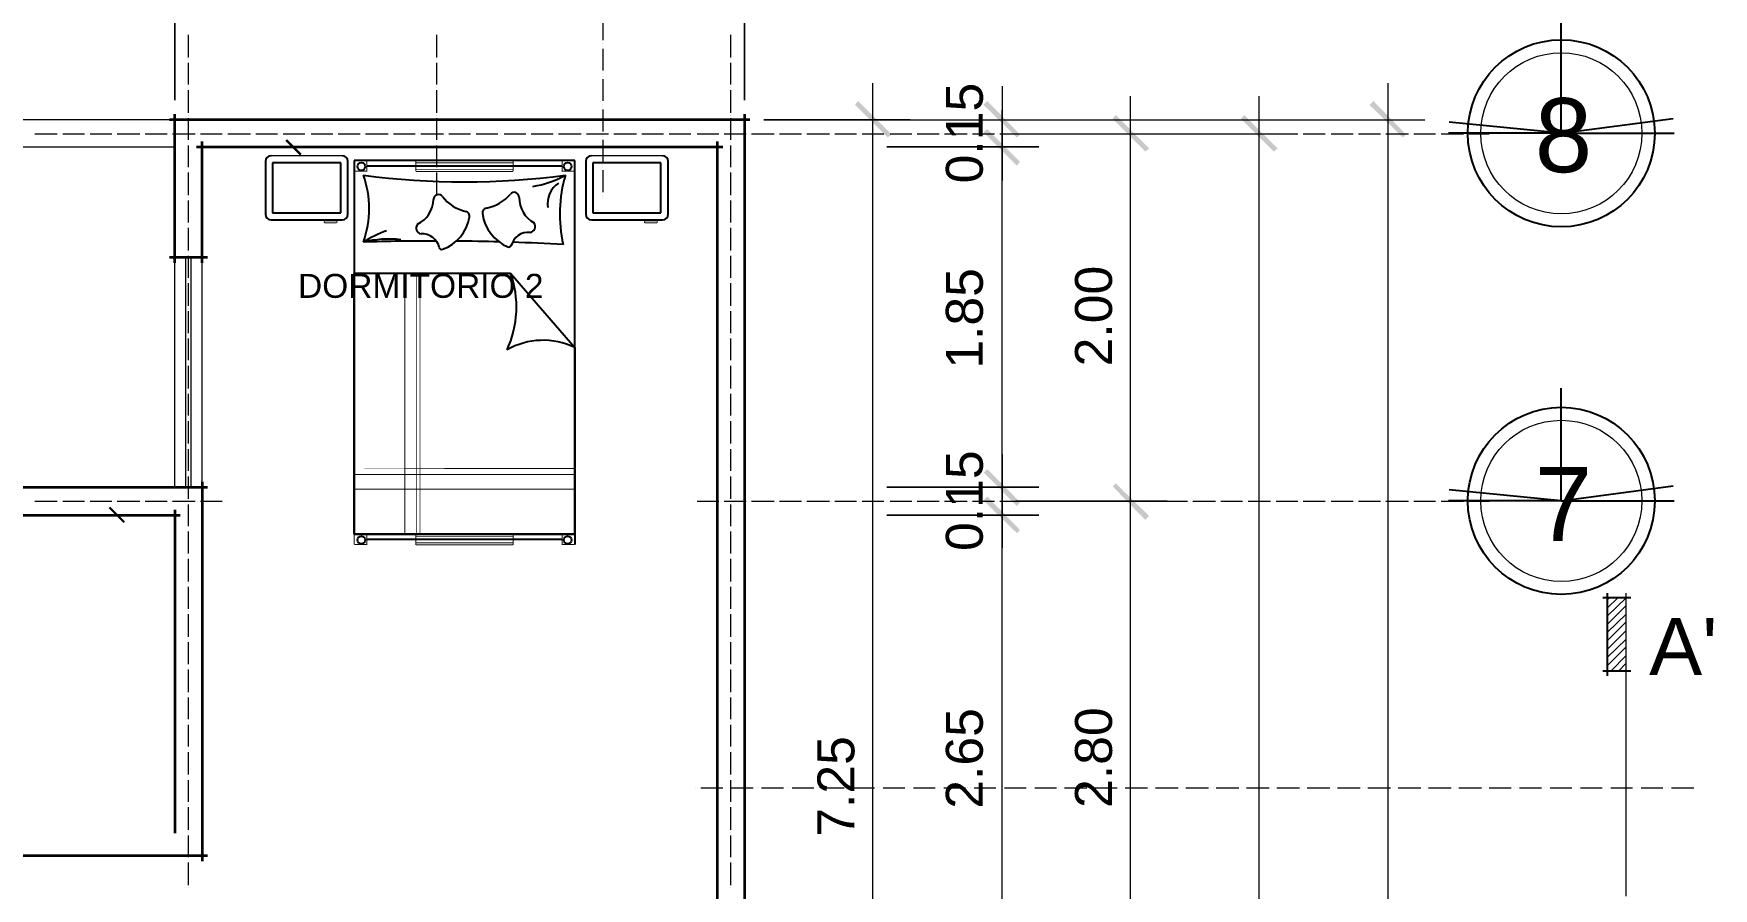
# Model space of a CAD drawing. Header units: millimetres. Extents: x 242 to 289.1, y 51.6 to 80.3.
# Drawn here: x 279.97 to 289.11, y 69.96 to 74.61 of the extents above; entities that cross this region are included whole.
import ezdxf

# ---------------------------------------------------------------- set-up
doc = ezdxf.new("R2010")
doc.units = ezdxf.units.MM
doc.linetypes.add('ACAD_ISO02W100', pattern=[15, 12, -3])
for name, color, linetype in [('FUR', 7, 'Continuous'), ('PDF_0', 7, 'Continuous'), ('PDF_Acabados', 7, 'Continuous'), ('PDF_Arquitectura', 7, 'Continuous'), ('PDF_Ejes', 7, 'Continuous'), ('PDF_Muros', 7, 'Continuous'), ('PDF_Text', 7, 'Continuous'), ('PDF_Ventanas', 4, 'Continuous')]:
    doc.layers.add(name, color=color, linetype=linetype)
doc.styles.add('PDF ArialMT', font='arial.ttf')

msp = doc.modelspace()

# ---------------------------------------------------------------- hatches: boundary and pattern name
at = {"layer": 'PDF_0', "transparency": 33554559}
for points in [[(284.62, 74.0412), (284.6411, 74.0581), (284.4591, 74.2401), (284.4422, 74.219)], [(285.1619, 74.2401), (285.1407, 74.219), (285.3227, 74.0412), (285.3397, 74.0581)], [(287.4225, 74.0412), (287.4394, 74.0581), (287.2616, 74.2401), (287.2405, 74.219)], [(286.0212, 73.965), (286.0424, 73.9819), (285.8604, 74.1639), (285.8434, 74.1428)], [(286.7198, 73.965), (286.7409, 73.9819), (286.5589, 74.1639), (286.5419, 74.1428)], [(281.4237, 73.9438), (281.4322, 73.9523), (281.3518, 74.0327), (281.3433, 74.0242)], [(285.1407, 74.0708), (285.3227, 73.8888), (285.3397, 73.9099), (285.1619, 74.0877)], [(285.3397, 72.0599), (285.1619, 72.2377), (285.1407, 72.2208), (285.3227, 72.0388)], [(286.0424, 71.9837), (285.8604, 72.1615), (285.8434, 72.1446), (286.0212, 71.9626)], [(280.4627, 71.9456), (280.4712, 71.9541), (280.3908, 72.0345), (280.3823, 72.0261)], [(285.1407, 72.0684), (285.3227, 71.8906), (285.3397, 71.9075), (285.1619, 72.0896)]]:
    msp.add_hatch(color=256, dxfattribs=at).paths.add_polyline_path(points)

# ---------------------------------------------------------------- linework, layer by layer
for p, q in [((288.284, 74.0644), (288.284, 74.678)), ((288.284, 74.0644), (287.6735, 74.1253)), ((288.284, 74.0644), (288.8922, 74.1454)), ((288.284, 74.0644), (287.6704, 74.0644)), ((288.284, 74.0644), (288.8976, 74.0644)), ((288.284, 72.0663), (288.284, 72.6798)), ((288.284, 72.0663), (287.6735, 72.1271)), ((288.284, 72.0663), (288.8922, 72.1472)), ((288.284, 72.0663), (287.6704, 72.0663)), ((288.284, 72.0663), (288.8976, 72.0663))]:
    msp.add_line(p, q)
at = {"linetype": 'ACAD_ISO02W100', "lineweight": 13, "ltscale": 0.13}
for p, q in [((281.653, 73.9418), (281.2653, 73.9418)), ((283.3954, 73.9418), (283.0077, 73.9418))]:
    msp.add_line(p, q, dxfattribs=at)
for centre in [(288.284, 74.0644), (288.284, 72.0663)]:
    msp.add_circle(centre, 0.5085)
at = {"layer": 'FUR'}
for p, q in [((281.2353, 73.9118), (281.2353, 73.6241)), ((281.6442, 73.903), (281.2741, 73.903)), ((281.2741, 73.903), (281.2741, 73.6329)), ((281.6442, 73.6329), (281.6442, 73.903)), ((281.683, 73.6241), (281.683, 73.9118)), ((282.9177, 73.9159), (281.7177, 73.9159)), ((281.7177, 73.9159), (281.7177, 71.8859)), ((281.7177, 73.8859), (281.7177, 73.2607)), ((282.8494, 73.8859), (281.786, 73.8859)), ((282.8494, 73.8859), (281.786, 73.8859)), ((282.9177, 71.8859), (282.9177, 73.9159)), ((282.9177, 72.8994), (282.9177, 73.8859)), ((282.9777, 73.9118), (282.9777, 73.6241)), ((283.3866, 73.903), (283.0165, 73.903)), ((283.0165, 73.903), (283.0165, 73.6329)), ((283.3866, 73.6329), (283.3866, 73.903)), ((283.4254, 73.6241), (283.4254, 73.9118)), ((281.2653, 73.5941), (281.653, 73.5941)), ((281.2741, 73.6329), (281.6442, 73.6329)), ((283.0077, 73.5941), (283.3954, 73.5941)), ((283.0165, 73.6329), (283.3866, 73.6329)), ((281.7177, 73.3042), (282.5686, 73.3042)), ((281.7177, 71.8859), (281.7177, 73.3042)), ((282.5686, 73.3042), (282.9177, 72.8994)), ((282.9177, 72.8994), (282.9177, 71.8292)), ((282.9177, 71.8859), (281.7177, 71.8859)), ((281.7177, 71.8859), (282.9177, 71.8859)), ((282.8494, 71.8559), (281.786, 71.8559))]:
    msp.add_line(p, q, dxfattribs=at)
at = {"layer": 'FUR', "const_width": 0.005}
for points in [[(281.7177, 73.8592), (281.786, 73.8592), (281.786, 73.9159)], [(282.0531, 73.9159), (282.0531, 73.8569)], [(282.0531, 73.9036), (282.5823, 73.9036)], [(282.0531, 73.8685), (282.5823, 73.8685)], [(282.0531, 73.8569), (282.5823, 73.8569)], [(282.5823, 73.9159), (282.5823, 73.8569)], [(282.9177, 73.8592), (282.8494, 73.8592), (282.8494, 73.9159)], [(281.9926, 71.8859), (281.9926, 73.3042)], [(282.0557, 71.8859), (282.0557, 73.3042)], [(282.0756, 71.8859), (282.0756, 73.3042)], [(281.7177, 72.2095), (282.9177, 72.2095)], [(281.7177, 72.1297), (282.9177, 72.1297)], [(281.7177, 71.8292), (281.7177, 71.8859)], [(281.7177, 71.8292), (281.786, 71.8292), (281.786, 71.8859)], [(282.0531, 71.8859), (282.0531, 71.8269)], [(282.0531, 71.8736), (282.5823, 71.8736)], [(282.0531, 71.8385), (282.5823, 71.8385)], [(282.0531, 71.8269), (282.5823, 71.8269)], [(282.5823, 71.8859), (282.5823, 71.8269)], [(282.9177, 71.8292), (282.8494, 71.8292), (282.8494, 71.8859)]]:
    msp.add_lwpolyline(points, dxfattribs=at)
for points in [[(281.5544, 73.5832), (281.5544, 73.5829, 0.414214), (281.56, 73.5773), (281.6189, 73.5773, 0.414214), (281.6245, 73.5829), (281.6245, 73.5832, 0.414214), (281.6189, 73.5888), (281.56, 73.5888, 0.414214)], [(283.2968, 73.5832), (283.2968, 73.5829, 0.414214), (283.3024, 73.5773), (283.3613, 73.5773, 0.414214), (283.3669, 73.5829), (283.3669, 73.5832, 0.414214), (283.3613, 73.5888), (283.3024, 73.5888, 0.414214)]]:
    msp.add_lwpolyline(points, format="xyb", close=True, dxfattribs=at)
msp.add_lwpolyline([(281.7177, 72.2427), (282.9177, 72.2427)], close=True, dxfattribs=at)
at = {"layer": 'FUR'}
for centre in [(281.7567, 73.8838), (282.8787, 73.8838), (281.7567, 71.8538), (282.8787, 71.8538)]:
    msp.add_circle(centre, 0.0211, dxfattribs=at)
for centre, radius, start, end in [((281.2653, 73.9118), 0.03, 90, 180), ((281.653, 73.9118), 0.03, 0, 90), ((283.0077, 73.9118), 0.03, 90, 180), ((283.3954, 73.9118), 0.03, 0, 90), ((282.3171, 77.9407), 4.1401, 262.37528, 277.62472), ((281.2616, 73.6553), 0.5378, 340.2291, 19.7709), ((282.6083, 74.2952), 0.5257, 278.82069, 299.40249), ((283.5891, 73.626), 0.7529, 163.70708, 192.6946), ((282.588, 73.7164), 0.0272, 359.50636, 139.74781), ((282.9049, 73.6822), 0.1349, 124.26458, 189.27828), ((281.9915, 73.711), 0.1581, 296.75879, 357.94904), ((282.1767, 73.7043), 0.0272, 37.70759, 177.94904), ((282.3768, 73.8591), 0.2259, 217.70759, 256.71295), ((282.4421, 73.6309), 0.0275, 100.74244, 186.81822), ((282.3949, 73.8799), 0.2259, 280.74244, 319.74781), ((282.7733, 73.7148), 0.1581, 179.50636, 240.69661), ((281.2653, 73.6241), 0.03, 180, 270), ((281.653, 73.6241), 0.03, 270, 0), ((282.0864, 73.5489), 0.0316, 138.74994, 261.50157), ((282.1177, 73.6514), 0.2322, 290.47632, 349.21702), ((282.3186, 73.6125), 0.0275, 350.63717, 76.71295), ((282.6446, 73.6609), 0.2322, 188.23838, 246.97907), ((282.6712, 73.5571), 0.0316, 275.95383, 38.70546), ((283.0077, 73.6241), 0.03, 180, 270), ((283.3954, 73.6241), 0.03, 270, 0), ((282.1741, 72.7996), 0.7868, 110.86026, 121.0975), ((281.9078, 72.8701), 0.6193, 84.15125, 103.06737), ((282.1531, 60.0613), 13.4176, 89.95277, 91.64586), ((282.0869, 73.4215), 0.0963, 12.85998, 93.04786), ((282.1531, 60.0613), 13.4176, 89.95277, 89.95965), ((282.1531, 60.0613), 13.4176, 88.49099, 89.49043), ((282.6651, 73.4298), 0.0963, 84.40754, 164.59541), ((282.1531, 60.0613), 13.4176, 87.00333, 88.18284), ((282.1938, 73.4464), 0.0135, 194.97071, 292.20006), ((282.5594, 73.4595), 0.0135, 245.25534, 342.48469), ((282.0469, 73.1196), 0.5535, 335.1024, 19.49132), ((282.7453, 72.5466), 0.3926, 63.96233, 120.01737)]:
    msp.add_arc(centre, radius, start, end, dxfattribs=at)
at = {"layer": 'PDF_Acabados', "lineweight": 25}
for points in [[(288.5359, 71.1159), (288.5359, 71.5646)], [(288.6629, 71.5392), (288.5105, 71.5392)], [(288.6629, 71.1413), (288.5105, 71.1413)]]:
    msp.add_lwpolyline(points, dxfattribs=at)
at = {"layer": 'PDF_Acabados', "color": 8, "lineweight": 5, "true_color": 0x808080}
msp.add_lwpolyline([(288.6375, 69.9178), (288.6375, 71.5646)], dxfattribs=at)
at = {"layer": 'PDF_Acabados', "lineweight": 9}
for points in [[(288.6375, 71.5392), (288.5359, 71.4418)], [(288.5909, 71.5392), (288.5359, 71.4842)], [(288.5486, 71.5392), (288.5359, 71.5307)], [(288.6375, 71.4969), (288.5359, 71.3953)], [(288.6375, 71.4503), (288.5359, 71.3529)], [(288.6375, 71.408), (288.5359, 71.3064)], [(288.6375, 71.3614), (288.5359, 71.2598)], [(288.6375, 71.3148), (288.5359, 71.2175)], [(288.6375, 71.2725), (288.5359, 71.1709)], [(288.6375, 71.2259), (288.5528, 71.1413)], [(288.6375, 71.1836), (288.5952, 71.1413)]]:
    msp.add_lwpolyline(points, dxfattribs=at)
at = {"layer": 'PDF_Arquitectura', "color": 250, "lineweight": 18, "true_color": 0x404040}
for points in [[(283.841, 75.0403), (283.841, 74.2444), (283.841, 77.8089)], [(284.5395, 66.6877), (284.5395, 74.3375)], [(285.2423, 74.3206), (285.2423, 74.1385), (285.2423, 73.9904), (285.2423, 73.8083)], [(287.3421, 57.9414), (287.3421, 74.3375)], [(285.9408, 71.8652), (285.9408, 74.2655)], [(284.7427, 74.1385), (283.9469, 74.1385), (287.541, 74.1385)], [(284.6157, 74.1385), (285.4413, 74.1385)], [(285.2423, 71.9372), (285.2423, 74.1893)], [(285.3143, 74.0623), (286.1398, 74.0623)], [(280.9962, 73.9904), (281.4872, 73.9904)], [(285.2423, 72.3182), (285.2423, 72.1404), (285.2423, 71.988), (285.2423, 71.8101)], [(285.9408, 69.0627), (285.9408, 72.2631)], [(285.2423, 69.1389), (285.2423, 72.1869)], [(280.666, 71.988), (280.3273, 71.988)]]:
    msp.add_lwpolyline(points, dxfattribs=at)
for points in [[(280.7422, 75.0403), (280.7422, 74.2444)], [(285.4413, 73.9904), (284.6157, 73.9904)], [(285.4413, 72.1404), (284.6157, 72.1404)], [(286.1398, 72.0642), (285.3143, 72.0642)], [(285.4413, 71.988), (284.6157, 71.988)]]:
    msp.add_lwpolyline(points, close=True, dxfattribs=at)
at = {"layer": 'PDF_Arquitectura', "lineweight": 5}
for points in [[(283.0705, 74.6889), (283.0705, 74.5703)], [(283.0705, 74.5534), (283.0705, 74.5534)], [(283.0705, 74.5365), (283.0705, 74.5365)], [(283.0705, 74.5238), (283.0705, 74.4052)], [(283.0705, 74.3883), (283.0705, 74.3883)], [(283.0705, 74.3756), (283.0705, 74.3756)], [(283.0705, 74.3587), (283.0705, 74.2401)], [(283.0705, 74.2232), (283.0705, 74.2232)], [(283.0705, 74.2105), (283.0705, 74.2105)], [(283.0705, 74.1936), (283.0705, 74.075)], [(283.0705, 74.0581), (283.0705, 74.0581)], [(283.0705, 74.0454), (283.0705, 74.0454)], [(283.0705, 74.0285), (283.0705, 73.9099)], [(283.0705, 73.893), (283.0705, 73.893)], [(283.0705, 73.8803), (283.0705, 73.8803)], [(283.0705, 73.8634), (283.0705, 73.7448)], [(283.0705, 73.7279), (283.0705, 73.7279)], [(283.0705, 73.7152), (283.0705, 73.7152)], [(283.5743, 70.5063), (283.5743, 70.5063)], [(283.587, 70.5063), (283.587, 70.5063)], [(283.6039, 70.5063), (283.7225, 70.5063)], [(283.7394, 70.5063), (283.7394, 70.5063)], [(283.7521, 70.5063), (283.7521, 70.5063)], [(283.7691, 70.5063), (283.8876, 70.5063)], [(283.9045, 70.5063), (283.9045, 70.5063)], [(283.9172, 70.5063), (283.9172, 70.5063)], [(283.9342, 70.5063), (284.0527, 70.5063)], [(284.0696, 70.5063), (284.0696, 70.5063)], [(284.0823, 70.5063), (284.0823, 70.5063)], [(284.0993, 70.5063), (284.2178, 70.5063)], [(284.2347, 70.5063), (284.2347, 70.5063)], [(284.2474, 70.5063), (284.2474, 70.5063)], [(284.2644, 70.5063), (284.3829, 70.5063)], [(284.3998, 70.5063), (284.3998, 70.5063)], [(284.4125, 70.5063), (284.4125, 70.5063)], [(284.4295, 70.5063), (284.548, 70.5063)], [(284.5649, 70.5063), (284.5649, 70.5063)], [(284.5776, 70.5063), (284.5776, 70.5063)], [(284.5946, 70.5063), (284.7131, 70.5063)], [(284.73, 70.5063), (284.73, 70.5063)], [(284.7427, 70.5063), (284.7427, 70.5063)], [(284.7597, 70.5063), (284.8782, 70.5063)], [(284.8951, 70.5063), (284.8951, 70.5063)], [(284.9078, 70.5063), (284.9078, 70.5063)], [(284.9248, 70.5063), (285.0433, 70.5063)], [(285.056, 70.5063), (285.056, 70.5063)], [(285.0729, 70.5063), (285.0729, 70.5063)], [(285.0899, 70.5063), (285.2084, 70.5063)], [(285.2211, 70.5063), (285.2211, 70.5063)], [(285.2381, 70.5063), (285.2381, 70.5063)], [(285.255, 70.5063), (285.3735, 70.5063)], [(285.3862, 70.5063), (285.3862, 70.5063)], [(285.4032, 70.5063), (285.4032, 70.5063)], [(285.4201, 70.5063), (285.5386, 70.5063)], [(285.5513, 70.5063), (285.5513, 70.5063)], [(285.5683, 70.5063), (285.5683, 70.5063)], [(285.581, 70.5063), (285.7037, 70.5063)], [(285.7164, 70.5063), (285.7164, 70.5063)], [(285.7334, 70.5063), (285.7334, 70.5063)], [(285.7461, 70.5063), (285.8688, 70.5063)], [(285.8815, 70.5063), (285.8815, 70.5063)], [(285.8985, 70.5063), (285.8985, 70.5063)], [(285.9112, 70.5063), (286.0339, 70.5063)], [(286.0466, 70.5063), (286.0466, 70.5063)], [(286.0636, 70.5063), (286.0636, 70.5063)], [(286.0763, 70.5063), (286.199, 70.5063)], [(286.2117, 70.5063), (286.2117, 70.5063)], [(286.2287, 70.5063), (286.2287, 70.5063)], [(286.2414, 70.5063), (286.3641, 70.5063)], [(286.3768, 70.5063), (286.3768, 70.5063)], [(286.3938, 70.5063), (286.3938, 70.5063)], [(286.4065, 70.5063), (286.5292, 70.5063)], [(286.5419, 70.5063), (286.5419, 70.5063)], [(286.5589, 70.5063), (286.5589, 70.5063)], [(286.5716, 70.5063), (286.6944, 70.5063)], [(286.7071, 70.5063), (286.7071, 70.5063)], [(286.724, 70.5063), (286.724, 70.5063)], [(286.7367, 70.5063), (286.8595, 70.5063)], [(286.8722, 70.5063), (286.8722, 70.5063)], [(286.8891, 70.5063), (286.8891, 70.5063)], [(286.9018, 70.5063), (287.0246, 70.5063)], [(287.0373, 70.5063), (287.0373, 70.5063)], [(287.0542, 70.5063), (287.0542, 70.5063)], [(287.0669, 70.5063), (287.1897, 70.5063)], [(287.2024, 70.5063), (287.2024, 70.5063)], [(287.2193, 70.5063), (287.2193, 70.5063)], [(287.232, 70.5063), (287.3548, 70.5063)], [(287.3675, 70.5063), (287.3675, 70.5063)], [(287.3844, 70.5063), (287.3844, 70.5063)], [(287.3971, 70.5063), (287.5199, 70.5063)], [(287.5326, 70.5063), (287.5326, 70.5063)], [(287.5495, 70.5063), (287.5495, 70.5063)], [(287.5622, 70.5063), (287.685, 70.5063)], [(287.6977, 70.5063), (287.6977, 70.5063)], [(287.7146, 70.5063), (287.7146, 70.5063)], [(287.7273, 70.5063), (287.8501, 70.5063)], [(287.8628, 70.5063), (287.8628, 70.5063)], [(287.8797, 70.5063), (287.8797, 70.5063)], [(287.8924, 70.5063), (288.0109, 70.5063)], [(288.0279, 70.5063), (288.0279, 70.5063)], [(288.0448, 70.5063), (288.0448, 70.5063)], [(288.0575, 70.5063), (288.1761, 70.5063)], [(288.193, 70.5063), (288.193, 70.5063)], [(288.2099, 70.5063), (288.2099, 70.5063)], [(288.2226, 70.5063), (288.3412, 70.5063)], [(288.3581, 70.5063), (288.3581, 70.5063)], [(288.375, 70.5063), (288.375, 70.5063)], [(288.3877, 70.5063), (288.5063, 70.5063)], [(288.5232, 70.5063), (288.5232, 70.5063)], [(288.5401, 70.5063), (288.5401, 70.5063)], [(288.5528, 70.5063), (288.6714, 70.5063)], [(288.6883, 70.5063), (288.6883, 70.5063)], [(288.701, 70.5063), (288.701, 70.5063)], [(288.7179, 70.5063), (288.8365, 70.5063)], [(288.8534, 70.5063), (288.8534, 70.5063)], [(288.8661, 70.5063), (288.8661, 70.5063)], [(288.883, 70.5063), (289.0058, 70.5063)]]:
    msp.add_lwpolyline(points, dxfattribs=at)
at = {"layer": 'PDF_Ejes', "lineweight": 9}
for points in [[(280.8141, 74.6), (280.8141, 74.4772)], [(282.1646, 74.6), (282.1646, 74.4772)], [(283.7648, 74.6), (283.7648, 74.4772)], [(280.8141, 74.4645), (280.8141, 74.4645)], [(280.8141, 74.4476), (280.8141, 74.329)], [(282.1646, 74.4645), (282.1646, 74.4645)], [(282.1646, 74.4476), (282.1646, 74.329)], [(283.7648, 74.4645), (283.7648, 74.4645)], [(283.7648, 74.4476), (283.7648, 74.329)], [(280.8141, 74.3121), (280.8141, 74.3121)], [(280.8141, 74.2994), (280.8141, 74.1766)], [(282.1646, 74.3121), (282.1646, 74.3121)], [(282.1646, 74.2994), (282.1646, 74.1766)], [(283.7648, 74.3121), (283.7648, 74.3121)], [(283.7648, 74.2994), (283.7648, 74.1766)], [(280.8141, 74.1639), (280.8141, 74.1639)], [(280.8141, 74.147), (280.8141, 74.0285)], [(282.1646, 74.1639), (282.1646, 74.1639)], [(282.1646, 74.147), (282.1646, 74.0285)], [(283.7648, 74.1639), (283.7648, 74.1639)], [(283.7648, 74.147), (283.7648, 74.0285)], [(279.9801, 74.0623), (280.1029, 74.0623)], [(280.1156, 74.0623), (280.1156, 74.0623)], [(280.1325, 74.0623), (280.2511, 74.0623)], [(280.268, 74.0623), (280.268, 74.0623)], [(280.2807, 74.0623), (280.3992, 74.0623)], [(280.4162, 74.0623), (280.4162, 74.0623)], [(280.4289, 74.0623), (280.5516, 74.0623)], [(280.5643, 74.0623), (280.5643, 74.0623)], [(280.5813, 74.0623), (280.6998, 74.0623)], [(280.7168, 74.0623), (280.7168, 74.0623)], [(280.7295, 74.0623), (280.8522, 74.0623)], [(280.8141, 74.0158), (280.8141, 74.0158)], [(280.8649, 74.0623), (280.8649, 74.0623)], [(280.8819, 74.0623), (281.0004, 74.0623)], [(281.0173, 74.0623), (281.0173, 74.0623)], [(281.03, 74.0623), (281.1528, 74.0623)], [(281.1655, 74.0623), (281.1655, 74.0623)], [(281.1824, 74.0623), (281.301, 74.0623)], [(281.3179, 74.0623), (281.3179, 74.0623)], [(281.3306, 74.0623), (281.4491, 74.0623)], [(281.4661, 74.0623), (281.4661, 74.0623)], [(281.483, 74.0623), (281.6015, 74.0623)], [(281.6142, 74.0623), (281.6142, 74.0623)], [(281.6312, 74.0623), (281.7497, 74.0623)], [(281.7666, 74.0623), (281.7666, 74.0623)], [(281.7793, 74.0623), (281.9021, 74.0623)], [(281.9148, 74.0623), (281.9148, 74.0623)], [(281.9317, 74.0623), (282.0503, 74.0623)], [(282.0672, 74.0623), (282.0672, 74.0623)], [(282.0799, 74.0623), (282.2027, 74.0623)], [(282.1646, 74.0158), (282.1646, 74.0158)], [(282.2154, 74.0623), (282.2154, 74.0623)], [(282.2323, 74.0623), (282.3509, 74.0623)], [(282.3678, 74.0623), (282.3678, 74.0623)], [(282.3805, 74.0623), (282.499, 74.0623)], [(282.516, 74.0623), (282.516, 74.0623)], [(282.5329, 74.0623), (282.6514, 74.0623)], [(282.6641, 74.0623), (282.6641, 74.0623)], [(282.6811, 74.0623), (282.7996, 74.0623)], [(282.8165, 74.0623), (282.8165, 74.0623)], [(282.8292, 74.0623), (282.952, 74.0623)], [(282.9647, 74.0623), (282.9647, 74.0623)], [(282.9816, 74.0623), (283.1002, 74.0623)], [(283.1171, 74.0623), (283.1171, 74.0623)], [(283.1298, 74.0623), (283.2526, 74.0623)], [(283.2653, 74.0623), (283.2653, 74.0623)], [(283.2822, 74.0623), (283.4007, 74.0623)], [(283.4177, 74.0623), (283.4177, 74.0623)], [(283.4304, 74.0623), (283.5489, 74.0623)], [(283.5658, 74.0623), (283.5658, 74.0623)], [(283.5828, 74.0623), (283.7013, 74.0623)], [(283.714, 74.0623), (283.714, 74.0623)], [(283.731, 74.0623), (283.8495, 74.0623)], [(283.7648, 74.0158), (283.7648, 74.0158)], [(283.8664, 74.0623), (283.8664, 74.0623)], [(283.8791, 74.0623), (284.0019, 74.0623)], [(284.0146, 74.0623), (284.0146, 74.0623)], [(284.0315, 74.0623), (284.1501, 74.0623)], [(284.167, 74.0623), (284.167, 74.0623)], [(284.1797, 74.0623), (284.3025, 74.0623)], [(284.3152, 74.0623), (284.3152, 74.0623)], [(284.3321, 74.0623), (284.4506, 74.0623)], [(284.4676, 74.0623), (284.4676, 74.0623)], [(284.4803, 74.0623), (284.5988, 74.0623)], [(284.6157, 74.0623), (284.6157, 74.0623)], [(284.6327, 74.0623), (284.7512, 74.0623)], [(284.7639, 74.0623), (284.7639, 74.0623)], [(284.7808, 74.0623), (284.8994, 74.0623)], [(284.9163, 74.0623), (284.9163, 74.0623)], [(284.929, 74.0623), (285.0518, 74.0623)], [(285.0645, 74.0623), (285.0645, 74.0623)], [(285.0814, 74.0623), (285.2, 74.0623)], [(285.2169, 74.0623), (285.2169, 74.0623)], [(285.2296, 74.0623), (285.3524, 74.0623)], [(285.3651, 74.0623), (285.3651, 74.0623)], [(285.382, 74.0623), (285.5005, 74.0623)], [(285.5175, 74.0623), (285.5175, 74.0623)], [(285.5302, 74.0623), (285.6529, 74.0623)], [(285.6656, 74.0623), (285.6656, 74.0623)], [(285.6826, 74.0623), (285.8011, 74.0623)], [(285.818, 74.0623), (285.818, 74.0623)], [(285.8307, 74.0623), (285.9493, 74.0623)], [(285.9662, 74.0623), (285.9662, 74.0623)], [(285.9789, 74.0623), (286.1017, 74.0623)], [(286.1144, 74.0623), (286.1144, 74.0623)], [(286.1313, 74.0623), (286.2498, 74.0623)], [(286.2668, 74.0623), (286.2668, 74.0623)], [(286.2795, 74.0623), (286.4022, 74.0623)], [(286.4149, 74.0623), (286.4149, 74.0623)], [(286.4319, 74.0623), (286.5504, 74.0623)], [(286.5673, 74.0623), (286.5673, 74.0623)], [(286.58, 74.0623), (286.7028, 74.0623)], [(286.7155, 74.0623), (286.7155, 74.0623)], [(286.7325, 74.0623), (286.851, 74.0623)], [(286.8679, 74.0623), (286.8679, 74.0623)], [(286.8806, 74.0623), (286.9992, 74.0623)], [(287.0161, 74.0623), (287.0161, 74.0623)], [(287.033, 74.0623), (287.1516, 74.0623)], [(287.1643, 74.0623), (287.1643, 74.0623)], [(287.1812, 74.0623), (287.2997, 74.0623)], [(287.3167, 74.0623), (287.3167, 74.0623)], [(287.3294, 74.0623), (287.4521, 74.0623)], [(287.4648, 74.0623), (287.4648, 74.0623)], [(287.4818, 74.0623), (287.6003, 74.0623)], [(287.6172, 74.0623), (287.6172, 74.0623)], [(287.6299, 74.0623), (287.7527, 74.0623)], [(287.7654, 74.0623), (287.7654, 74.0623)], [(287.7823, 74.0623), (287.8924, 74.0623)], [(280.8141, 73.9988), (280.8141, 73.8803)], [(282.1646, 73.9988), (282.1646, 73.8803)], [(283.7648, 73.9988), (283.7648, 73.8803)], [(280.8141, 73.8634), (280.8141, 73.8634)], [(280.8141, 73.8507), (280.8141, 73.7279)], [(282.1646, 73.8634), (282.1646, 73.8634)], [(282.1646, 73.8507), (282.1646, 73.7279)], [(283.7648, 73.8634), (283.7648, 73.8634)], [(283.7648, 73.8507), (283.7648, 73.7279)], [(280.8141, 73.7152), (280.8141, 73.7152)], [(280.8141, 73.6983), (280.8141, 73.5797)], [(282.1646, 73.7152), (282.1646, 73.7152)], [(283.7648, 73.7152), (283.7648, 73.7152)], [(283.7648, 73.6983), (283.7648, 73.5797)], [(280.8141, 73.5628), (280.8141, 73.5628)], [(283.7648, 73.5628), (283.7648, 73.5628)], [(280.8141, 73.5501), (280.8141, 73.4273)], [(283.7648, 73.5501), (283.7648, 73.4273)], [(280.8141, 73.4146), (280.8141, 73.4146)], [(280.8141, 73.3977), (280.8141, 73.2791)], [(283.7648, 73.4146), (283.7648, 73.4146)], [(283.7648, 73.3977), (283.7648, 73.2791)], [(280.8141, 73.2622), (280.8141, 73.2622)], [(280.8141, 73.2495), (280.8141, 73.1267)], [(283.7648, 73.2622), (283.7648, 73.2622)], [(283.7648, 73.2495), (283.7648, 73.1267)], [(280.8141, 73.114), (280.8141, 73.114)], [(283.7648, 73.114), (283.7648, 73.114)], [(280.8141, 73.0971), (280.8141, 72.9786)], [(283.7648, 73.0971), (283.7648, 72.9786)], [(280.8141, 72.9659), (280.8141, 72.9659)], [(280.8141, 72.9489), (280.8141, 72.8304)], [(283.7648, 72.9659), (283.7648, 72.9659)], [(283.7648, 72.9489), (283.7648, 72.8304)], [(280.8141, 72.8135), (280.8141, 72.8135)], [(280.8141, 72.8008), (280.8141, 72.678)], [(283.7648, 72.8135), (283.7648, 72.8135)], [(283.7648, 72.8008), (283.7648, 72.678)], [(280.8141, 72.6653), (280.8141, 72.6653)], [(280.8141, 72.6484), (280.8141, 72.5298)], [(283.7648, 72.6653), (283.7648, 72.6653)], [(283.7648, 72.6484), (283.7648, 72.5298)], [(280.8141, 72.5129), (280.8141, 72.5129)], [(280.8141, 72.5002), (280.8141, 72.3774)], [(283.7648, 72.5129), (283.7648, 72.5129)], [(283.7648, 72.5002), (283.7648, 72.3774)], [(280.8141, 72.3647), (280.8141, 72.3647)], [(280.8141, 72.3478), (280.8141, 72.2293)], [(283.7648, 72.3647), (283.7648, 72.3647)], [(283.7648, 72.3478), (283.7648, 72.2293)], [(280.8141, 72.2123), (280.8141, 72.2123)], [(280.8141, 72.1996), (280.8141, 72.0769)], [(283.7648, 72.2123), (283.7648, 72.2123)], [(283.7648, 72.1996), (283.7648, 72.0769)], [(279.9801, 72.0642), (280.1029, 72.0642)], [(280.1156, 72.0642), (280.1156, 72.0642)], [(280.1325, 72.0642), (280.2511, 72.0642)], [(280.268, 72.0642), (280.268, 72.0642)], [(280.2807, 72.0642), (280.3992, 72.0642)], [(280.4162, 72.0642), (280.4162, 72.0642)], [(280.4289, 72.0642), (280.5516, 72.0642)], [(280.5643, 72.0642), (280.5643, 72.0642)], [(280.5813, 72.0642), (280.6998, 72.0642)], [(280.7168, 72.0642), (280.7168, 72.0642)], [(280.7295, 72.0642), (280.8522, 72.0642)], [(280.8141, 72.0642), (280.8141, 72.0642)], [(280.8141, 72.0472), (280.8141, 71.9287)], [(280.8649, 72.0642), (280.8649, 72.0642)], [(280.8819, 72.0642), (281.0004, 72.0642)], [(281.0173, 72.0642), (281.0173, 72.0642)], [(283.5658, 72.0642), (283.5658, 72.0642)], [(283.5828, 72.0642), (283.7013, 72.0642)], [(283.714, 72.0642), (283.714, 72.0642)], [(283.731, 72.0642), (283.8495, 72.0642)], [(283.7648, 72.0642), (283.7648, 72.0642)], [(283.7648, 72.0472), (283.7648, 71.9287)], [(283.8664, 72.0642), (283.8664, 72.0642)], [(283.8791, 72.0642), (284.0019, 72.0642)], [(284.0146, 72.0642), (284.0146, 72.0642)], [(284.0315, 72.0642), (284.1501, 72.0642)], [(284.167, 72.0642), (284.167, 72.0642)], [(284.1797, 72.0642), (284.3025, 72.0642)], [(284.3152, 72.0642), (284.3152, 72.0642)], [(284.3321, 72.0642), (284.4506, 72.0642)], [(284.4676, 72.0642), (284.4676, 72.0642)], [(284.4803, 72.0642), (284.5988, 72.0642)], [(284.6157, 72.0642), (284.6157, 72.0642)], [(284.6327, 72.0642), (284.7512, 72.0642)], [(284.7639, 72.0642), (284.7639, 72.0642)], [(284.7808, 72.0642), (284.8994, 72.0642)], [(284.9163, 72.0642), (284.9163, 72.0642)], [(284.929, 72.0642), (285.0518, 72.0642)], [(285.0645, 72.0642), (285.0645, 72.0642)], [(285.0814, 72.0642), (285.2, 72.0642)], [(285.2169, 72.0642), (285.2169, 72.0642)], [(285.2296, 72.0642), (285.3524, 72.0642)], [(285.3651, 72.0642), (285.3651, 72.0642)], [(285.382, 72.0642), (285.5005, 72.0642)], [(285.5175, 72.0642), (285.5175, 72.0642)], [(285.5302, 72.0642), (285.6529, 72.0642)], [(285.6656, 72.0642), (285.6656, 72.0642)], [(285.6826, 72.0642), (285.8011, 72.0642)], [(285.818, 72.0642), (285.818, 72.0642)], [(285.8307, 72.0642), (285.9493, 72.0642)], [(285.9662, 72.0642), (285.9662, 72.0642)], [(285.9789, 72.0642), (286.1017, 72.0642)], [(286.1144, 72.0642), (286.1144, 72.0642)], [(286.1313, 72.0642), (286.2498, 72.0642)], [(286.2668, 72.0642), (286.2668, 72.0642)], [(286.2795, 72.0642), (286.4022, 72.0642)], [(286.4149, 72.0642), (286.4149, 72.0642)], [(286.4319, 72.0642), (286.5504, 72.0642)], [(286.5673, 72.0642), (286.5673, 72.0642)], [(286.58, 72.0642), (286.7028, 72.0642)], [(286.7155, 72.0642), (286.7155, 72.0642)], [(286.7325, 72.0642), (286.851, 72.0642)], [(286.8679, 72.0642), (286.8679, 72.0642)], [(286.8806, 72.0642), (286.9992, 72.0642)], [(287.0161, 72.0642), (287.0161, 72.0642)], [(287.033, 72.0642), (287.1516, 72.0642)], [(287.1643, 72.0642), (287.1643, 72.0642)], [(287.1812, 72.0642), (287.2997, 72.0642)], [(287.3167, 72.0642), (287.3167, 72.0642)], [(287.3294, 72.0642), (287.4521, 72.0642)], [(287.4648, 72.0642), (287.4648, 72.0642)], [(287.4818, 72.0642), (287.6003, 72.0642)], [(287.6172, 72.0642), (287.6172, 72.0642)], [(287.6299, 72.0642), (287.7527, 72.0642)], [(287.7654, 72.0642), (287.7654, 72.0642)], [(287.7823, 72.0642), (287.8924, 72.0642)], [(280.8141, 71.9118), (280.8141, 71.9118)], [(280.8141, 71.8991), (280.8141, 71.7805)], [(283.7648, 71.9118), (283.7648, 71.9118)], [(283.7648, 71.8991), (283.7648, 71.7805)], [(280.8141, 71.7636), (280.8141, 71.7636)], [(280.8141, 71.7509), (280.8141, 71.6281)], [(283.7648, 71.7636), (283.7648, 71.7636)], [(283.7648, 71.7509), (283.7648, 71.6281)], [(280.8141, 71.6154), (280.8141, 71.6154)], [(280.8141, 71.5985), (280.8141, 71.4799)], [(283.7648, 71.6154), (283.7648, 71.6154)], [(283.7648, 71.5985), (283.7648, 71.4799)], [(280.8141, 71.463), (280.8141, 71.463)], [(283.7648, 71.463), (283.7648, 71.463)], [(280.8141, 71.4503), (280.8141, 71.3275)], [(283.7648, 71.4503), (283.7648, 71.3275)], [(280.8141, 71.3148), (280.8141, 71.3148)], [(280.8141, 71.2979), (280.8141, 71.1794)], [(283.7648, 71.3148), (283.7648, 71.3148)], [(283.7648, 71.2979), (283.7648, 71.1794)], [(280.8141, 71.1624), (280.8141, 71.1624)], [(280.8141, 71.1497), (280.8141, 71.027)], [(283.7648, 71.1624), (283.7648, 71.1624)], [(283.7648, 71.1497), (283.7648, 71.027)], [(280.8141, 71.0143), (280.8141, 71.0143)], [(283.7648, 71.0143), (283.7648, 71.0143)], [(280.8141, 70.9973), (280.8141, 70.8788)], [(283.7648, 70.9973), (283.7648, 70.8788)], [(280.8141, 70.8619), (280.8141, 70.8619)], [(280.8141, 70.8492), (280.8141, 70.7306)], [(283.7648, 70.8619), (283.7648, 70.8619)], [(283.7648, 70.8492), (283.7648, 70.7306)], [(280.8141, 70.7137), (280.8141, 70.7137)], [(280.8141, 70.701), (280.8141, 70.5782)], [(283.7648, 70.7137), (283.7648, 70.7137)], [(283.7648, 70.701), (283.7648, 70.5782)], [(280.8141, 70.5655), (280.8141, 70.5655)], [(280.8141, 70.5486), (280.8141, 70.4301)], [(283.7648, 70.5655), (283.7648, 70.5655)], [(283.7648, 70.5486), (283.7648, 70.4301)], [(280.8141, 70.4131), (280.8141, 70.4131)], [(280.8141, 70.4004), (280.8141, 70.2776)], [(283.7648, 70.4131), (283.7648, 70.4131)], [(283.7648, 70.4004), (283.7648, 70.2776)], [(280.8141, 70.2649), (280.8141, 70.2649)], [(280.8141, 70.248), (280.8141, 70.1295)], [(283.7648, 70.2649), (283.7648, 70.2649)], [(283.7648, 70.248), (283.7648, 70.1295)], [(280.8141, 70.1125), (280.8141, 70.1125)], [(280.8141, 70.0998), (280.8141, 69.9771)], [(283.7648, 70.1125), (283.7648, 70.1125)], [(283.7648, 70.0998), (283.7648, 69.9771)], [(280.8141, 69.9644), (280.8141, 69.9644)], [(283.7648, 69.9644), (283.7648, 69.9644)]]:
    msp.add_lwpolyline(points, dxfattribs=at)
at = {"layer": 'PDF_Ejes', "lineweight": 18}
for points in [[(286.6393, 74.2655), (286.6393, 59.0167)], [(286.017, 74.0623), (286.8425, 74.0623)]]:
    msp.add_lwpolyline(points, dxfattribs=at)
at = {"layer": 'PDF_Ejes', "color": 254, "lineweight": 0, "true_color": 0xdcdcdc}
for centre in [(288.284, 74.0644), (288.284, 74.0644), (288.284, 72.0663), (288.284, 72.0663)]:
    msp.add_circle(centre, 0.4382, dxfattribs=at)
at = {"layer": 'PDF_Muros', "lineweight": 9}
for points in [[(280.7422, 74.1385), (276.8093, 74.1385)], [(276.9617, 73.9904), (280.7422, 73.9904)]]:
    msp.add_lwpolyline(points, dxfattribs=at)
at = {"layer": 'PDF_Muros', "lineweight": 35}
for points in [[(283.8707, 74.1385), (280.7125, 74.1385)], [(280.7422, 73.3596), (280.7422, 74.1682)], [(283.841, 74.1682), (283.841, 61.2604)], [(280.8903, 73.3596), (280.8903, 74.02)], [(283.6929, 74.02), (283.6929, 69.3082)], [(280.8607, 73.9904), (283.7225, 73.9904)], [(280.92, 73.3892), (280.7125, 73.3892)], [(279.887, 72.1404), (280.92, 72.1404)], [(280.8903, 72.17), (280.8903, 70.1083)], [(280.7422, 72.0176), (280.7422, 70.2607)], [(279.887, 71.988), (280.7718, 71.988)], [(279.5102, 70.1379), (280.92, 70.1379)]]:
    msp.add_lwpolyline(points, dxfattribs=at)
at = {"layer": 'PDF_Ventanas', "lineweight": 9}
for points in [[(280.7422, 72.1404), (280.7422, 73.3892)], [(280.8903, 72.1404), (280.8903, 73.3892)]]:
    msp.add_lwpolyline(points, dxfattribs=at)
at = {"layer": 'PDF_Ventanas', "lineweight": 18}
for points in [[(280.8014, 72.1404), (280.8014, 73.3892)], [(280.8311, 72.1404), (280.8311, 73.3892)]]:
    msp.add_lwpolyline(points, dxfattribs=at)

# ---------------------------------------------------------------- texts
at = {"layer": 'PDF_Text', "char_height": 0.20116, "attachment_point": 4, "rotation": 90, "style": 'PDF ArialMT'}
for s, insert in [('0.15', (285.0381, 73.7923)), ('1.85', (285.0381, 72.7847)), ('2.00', (285.7408, 72.7974)), ('0.15', (285.0381, 71.7941)), ('2.65', (285.0381, 70.3927)), ('2.80', (285.7408, 70.397)), ('7.25', (284.3395, 70.2403))]:
    msp.add_mtext(s, dxfattribs=dict(at, insert=insert))
at = {"layer": 'PDF_Text', "attachment_point": 4, "style": 'PDF ArialMT'}
for s, insert, char_height in [('8', (288.1396, 74.0513), 0.4023), ('DORMITORIO 2', (281.4123, 73.2342), 0.13035), ('7', (288.1396, 72.0489), 0.4023)]:
    msp.add_mtext(s, dxfattribs=dict(at, insert=insert, char_height=char_height))
at = {"layer": 'PDF_Text', "color": 8, "true_color": 0x808080, "insert": (288.7619, 71.2747), "char_height": 0.30978, "attachment_point": 4, "style": 'PDF ArialMT'}
msp.add_mtext("A'", dxfattribs=at)

doc.saveas('drawing.dxf')
